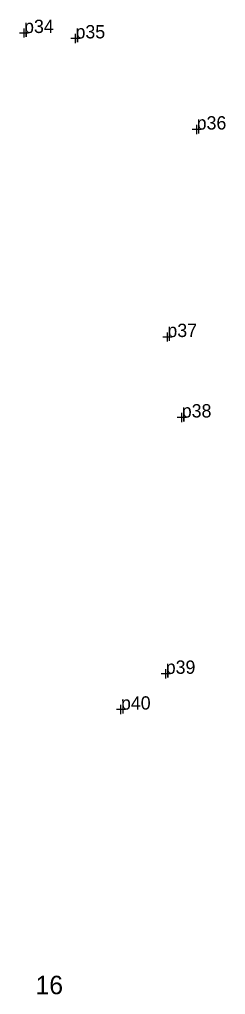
# Model space of a CAD drawing. Extents: x 548623 to 550017, y 1841367 to 1841803.
# Drawn here: x 549423 to 549450.9, y 1841466.2 to 1841598 of the extents above; entities that cross this region are included whole.
import ezdxf

# ---------------------------------------------------------------- set-up
doc = ezdxf.new("R2010")
doc.units = 0
for name, color, linetype in [('Level 12', 7, 'Continuous'), ('Level 15', 7, 'Continuous'), ('Level 7', 7, 'Continuous')]:
    doc.layers.add(name, color=color, linetype=linetype)

msp = doc.modelspace()

# ---------------------------------------------------------------- linework, layer by layer
at = {"layer": 'Level 7'}
for p, q in [((549424.2, 1841596.19), (549422.95, 1841596.19)), ((549423.58, 1841595.57), (549423.58, 1841596.82)), ((549430.55, 1841594.83), (549430.55, 1841596.08)), ((549431.17, 1841595.46), (549429.92, 1841595.46)), ((549447.59, 1841583.14), (549446.35, 1841583.14)), ((549446.97, 1841582.52), (549446.97, 1841583.77)), ((549443.63, 1841555.08), (549442.38, 1841555.08)), ((549443, 1841554.46), (549443, 1841555.71)), ((549444.95, 1841543.58), (549444.95, 1841544.83)), ((549445.58, 1841544.21), (549444.33, 1841544.21)), ((549442.78, 1841508.91), (549442.78, 1841510.16)), ((549443.4, 1841509.53), (549442.15, 1841509.53)), ((549436.71, 1841504.08), (549436.71, 1841505.33)), ((549437.34, 1841504.7), (549436.09, 1841504.7))]:
    msp.add_line(p, q, dxfattribs=at)

# ---------------------------------------------------------------- texts
at = {"layer": 'Level 12'}
for s, p in [('p34', (549423.58, 1841596.19)), ('p35', (549430.55, 1841595.46)), ('p36', (549446.97, 1841583.14)), ('p37', (549443, 1841555.08)), ('p38', (549444.95, 1841544.2)), ('p39', (549442.78, 1841509.54)), ('p40', (549436.71, 1841504.7))]:
    msp.add_text(s, height=1.8, dxfattribs=at).set_placement(p)
at = {"layer": 'Level 15'}
msp.add_text('16', height=2.5, dxfattribs=at).set_placement((549425.14, 1841466.21))

doc.saveas('drawing.dxf')
